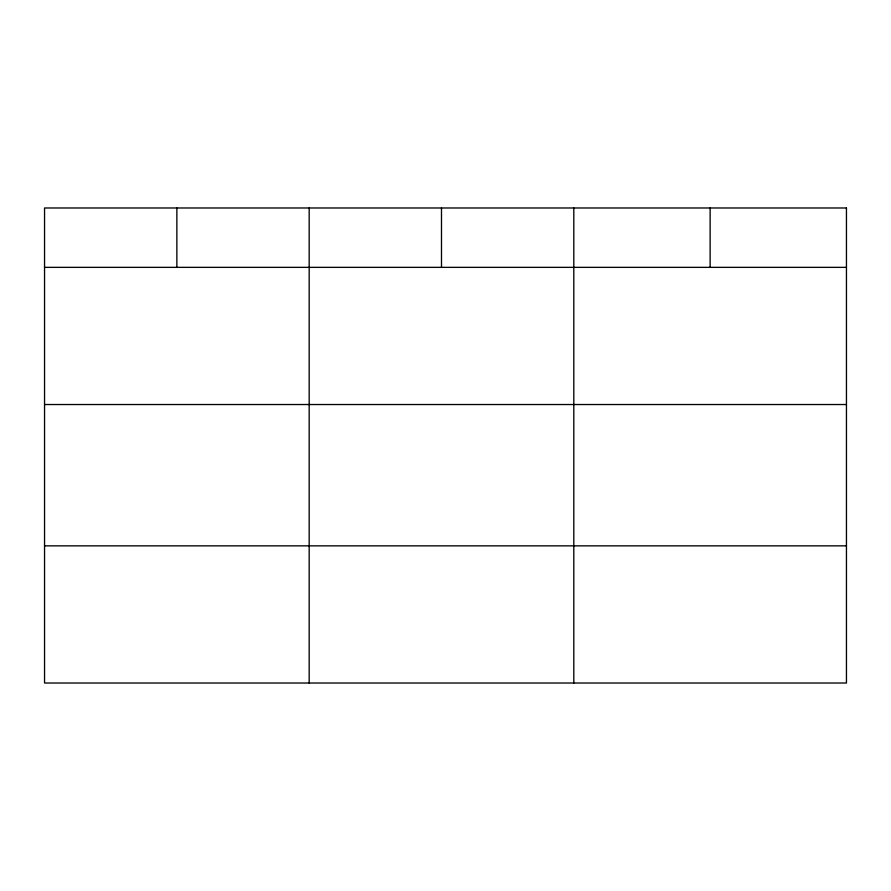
<?xml version="1.0" encoding="UTF-8"?>
<svg xmlns="http://www.w3.org/2000/svg" width="891" height="891" viewBox="0 0 891 891"><rect width="100%" height="100%" fill="white"/><g stroke="black" fill="none" stroke-linecap="round" stroke-linejoin="round"><path stroke-width="1.34" d="M44.55 267.356L846.45 267.356M44.55 404.525L846.45 404.525M44.55 545.849L846.45 545.849M710.127 207.982L710.127 267.356M573.804 207.982L573.804 683.018M441.49 207.982L441.49 267.356M309.177 207.982L309.177 683.018M176.864 207.982L176.864 267.356M846.45 207.982L44.55 207.982L44.55 683.018L846.45 683.018L846.45 207.982"/></g></svg>
